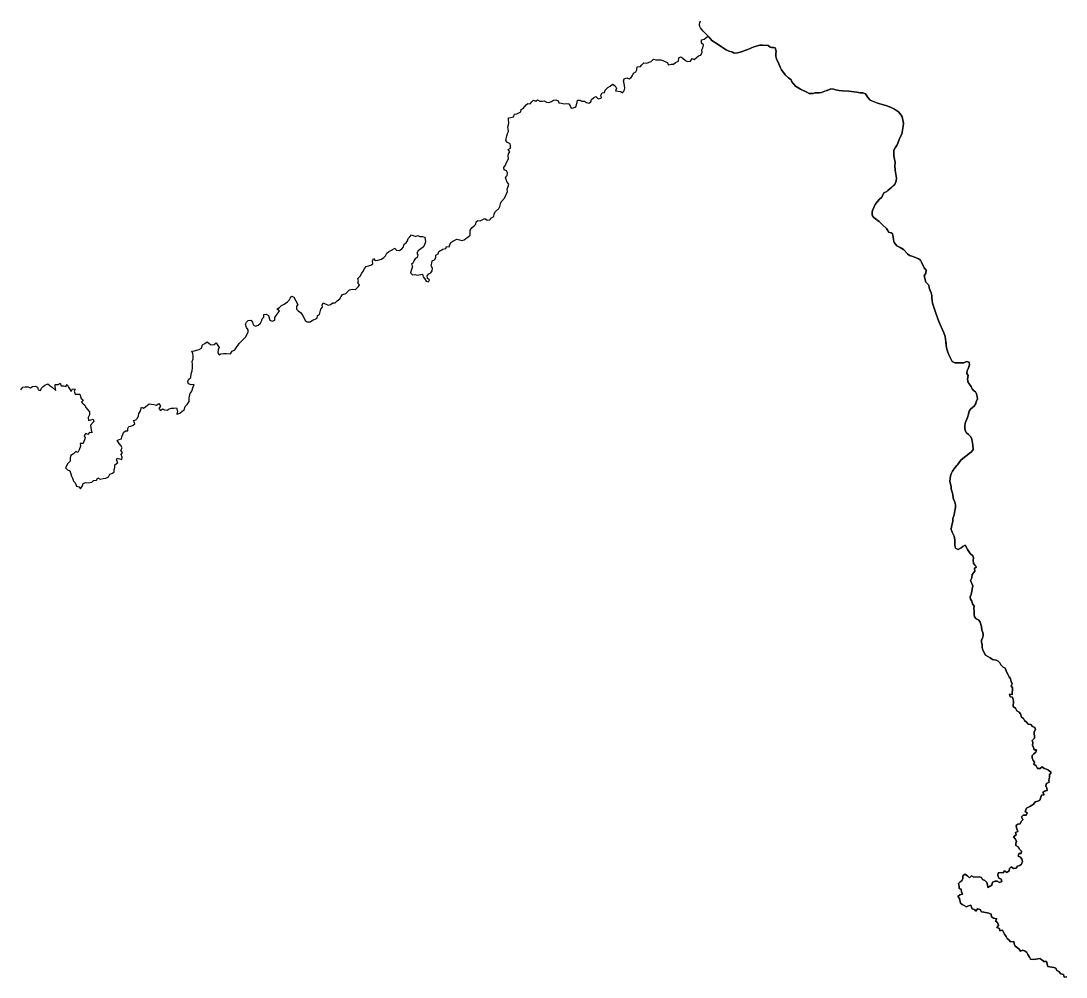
# Model space of a CAD drawing. Extents: x -74 to -34.8, y -33.8 to 5.3.
# Drawn here: x -65.746 to -62.137, y -1.037 to 2.265 of the extents above; entities that cross this region are included whole.
import ezdxf

# ---------------------------------------------------------------- set-up
doc = ezdxf.new("R2010")
doc.units = 0
doc.header["$LTSCALE"] = 2
doc.layers.add('UFEBRASIL', color=7, linetype='Continuous')

msp = doc.modelspace()

# ---------------------------------------------------------------- linework, layer by layer
at = {"layer": 'UFEBRASIL'}
for points in [[(-62.1347, -1.0359), (-62.143, -1.0373), (-62.1455, -1.0284), (-62.155, -1.0262), (-62.1616, -1.0184), (-62.1683, -1.0142), (-62.1719, -1.0059), (-62.1794, -1.004), (-62.2, -1.0004), (-62.2039, -0.9829), (-62.2136, -0.9837), (-62.2208, -0.9779), (-62.2275, -0.9734), (-62.2411, -0.9756), (-62.2505, -0.9762), (-62.2591, -0.9759), (-62.263, -0.9679), (-62.2686, -0.9598), (-62.2722, -0.952), (-62.2786, -0.9473), (-62.2861, -0.944), (-62.2938, -0.9481), (-62.2983, -0.9409), (-62.3047, -0.9359), (-62.3127, -0.9304), (-62.3163, -0.9229), (-62.3172, -0.9142), (-62.3286, -0.9156), (-62.3336, -0.9095), (-62.3402, -0.9042), (-62.3436, -0.8967), (-62.3491, -0.8895), (-62.3566, -0.8751), (-62.365, -0.8773), (-62.3666, -0.8692), (-62.3763, -0.8662), (-62.37, -0.8592), (-62.3736, -0.8487), (-62.3805, -0.8437), (-62.3761, -0.8365), (-62.3869, -0.8337), (-62.3941, -0.829), (-62.3958, -0.8204), (-62.403, -0.817), (-62.4205, -0.8126), (-62.4283, -0.8123), (-62.4333, -0.804), (-62.4427, -0.802), (-62.4483, -0.8101), (-62.4533, -0.804), (-62.4616, -0.8017), (-62.4655, -0.789), (-62.4736, -0.7906), (-62.4808, -0.7951), (-62.4886, -0.7901), (-62.4958, -0.787), (-62.5011, -0.7815), (-62.5044, -0.7656), (-62.5102, -0.759), (-62.5036, -0.7534), (-62.495, -0.7506), (-62.4983, -0.7423), (-62.4988, -0.734), (-62.5061, -0.7309), (-62.5055, -0.7231), (-62.5083, -0.7142), (-62.503, -0.7081), (-62.4955, -0.704), (-62.4933, -0.6965), (-62.493, -0.6876), (-62.4866, -0.6815), (-62.4769, -0.6879), (-62.4697, -0.694), (-62.4638, -0.6881), (-62.4558, -0.692), (-62.4372, -0.6915), (-62.4286, -0.6929), (-62.4255, -0.7001), (-62.4169, -0.7034), (-62.4105, -0.7104), (-62.4083, -0.7184), (-62.4069, -0.7273), (-62.3927, -0.7195), (-62.3905, -0.7095), (-62.3822, -0.7062), (-62.3744, -0.7065), (-62.3672, -0.7101), (-62.3589, -0.707), (-62.3614, -0.6995), (-62.3694, -0.6954), (-62.3727, -0.6865), (-62.3708, -0.6767), (-62.3613, -0.6756), (-62.3538, -0.677), (-62.3489, -0.6706), (-62.3414, -0.6759), (-62.3334, -0.6708), (-62.332, -0.6622), (-62.3267, -0.6564), (-62.3181, -0.6617), (-62.3092, -0.6608), (-62.3042, -0.6542), (-62.2964, -0.6522), (-62.2909, -0.6467), (-62.2875, -0.6383), (-62.2898, -0.6297), (-62.2936, -0.6228), (-62.3017, -0.6192), (-62.3003, -0.6108), (-62.292, -0.6106), (-62.2909, -0.6022), (-62.2981, -0.595), (-62.3025, -0.5872), (-62.3098, -0.5833), (-62.3103, -0.5753), (-62.3084, -0.5675), (-62.3128, -0.5592), (-62.3184, -0.5525), (-62.3095, -0.5464), (-62.3117, -0.5375), (-62.3039, -0.5347), (-62.3075, -0.5222), (-62.3092, -0.5142), (-62.3028, -0.5086), (-62.2948, -0.5078), (-62.2914, -0.4997), (-62.2864, -0.4936), (-62.2884, -0.4887), (-62.2903, -0.4842), (-62.2845, -0.4775), (-62.275, -0.4786), (-62.2709, -0.4705), (-62.2781, -0.4653), (-62.2739, -0.4542), (-62.2597, -0.4467), (-62.2487, -0.4397), (-62.2434, -0.4322), (-62.2342, -0.4297), (-62.2273, -0.4258), (-62.2217, -0.4094), (-62.2128, -0.4083), (-62.2173, -0.3994), (-62.2111, -0.3947), (-62.2023, -0.393), (-62.2031, -0.3844), (-62.2064, -0.3769), (-62.2039, -0.3683), (-62.1953, -0.3643), (-62.1959, -0.3567), (-62.1945, -0.3483), (-62.1939, -0.3386), (-62.1884, -0.3308), (-62.1973, -0.323), (-62.2045, -0.3194), (-62.2128, -0.3164), (-62.2198, -0.3111), (-62.2264, -0.3172), (-62.2359, -0.3172), (-62.2395, -0.308), (-62.2484, -0.3019), (-62.2453, -0.2947), (-62.2509, -0.2889), (-62.2542, -0.2797), (-62.2537, -0.2714), (-62.2481, -0.2661), (-62.2417, -0.2608), (-62.2384, -0.2528), (-62.2427, -0.2525), (-62.247, -0.2522), (-62.2489, -0.2444), (-62.2531, -0.2367), (-62.252, -0.2272), (-62.2534, -0.2197), (-62.2453, -0.2117), (-62.247, -0.19), (-62.242, -0.1817), (-62.245, -0.1747), (-62.2528, -0.1714), (-62.2587, -0.1653), (-62.2681, -0.1639), (-62.2739, -0.1572), (-62.2806, -0.1514), (-62.2842, -0.1447), (-62.2906, -0.1395), (-62.2939, -0.1283), (-62.2989, -0.1222), (-62.3064, -0.1175), (-62.3117, -0.1089), (-62.3197, -0.1025), (-62.3179, -0.0845), (-62.3222, -0.0703), (-62.3303, -0.0689), (-62.3322, -0.0606), (-62.3233, -0.0609), (-62.3219, -0.0381), (-62.3264, -0.0315), (-62.3227, -0.0242), (-62.3268, -0.016), (-62.3283, -0.0076), (-62.3336, -0.0003), (-62.3369, 0.0066), (-62.3413, 0.0144), (-62.3466, 0.0296), (-62.3539, 0.0335), (-62.3616, 0.0407), (-62.365, 0.0477), (-62.3708, 0.0541), (-62.378, 0.0569), (-62.3908, 0.0596), (-62.3986, 0.0652), (-62.415, 0.0744), (-62.4244, 0.0916), (-62.4266, 0.1013), (-62.4269, 0.111), (-62.4288, 0.1185), (-62.4286, 0.1274), (-62.4244, 0.1352), (-62.4233, 0.1447), (-62.4241, 0.1533), (-62.4277, 0.1608), (-62.4286, 0.1735), (-62.4339, 0.188), (-62.4386, 0.1949), (-62.4472, 0.2002), (-62.4527, 0.2074), (-62.4538, 0.2152), (-62.4547, 0.2268), (-62.455, 0.2355), (-62.4544, 0.2436), (-62.4597, 0.2524), (-62.4625, 0.2616), (-62.4666, 0.268), (-62.4683, 0.2758), (-62.4647, 0.2844), (-62.4586, 0.3135), (-62.4669, 0.333), (-62.4625, 0.3422), (-62.4611, 0.3527), (-62.4569, 0.3594), (-62.4519, 0.3652), (-62.453, 0.3735), (-62.4464, 0.3791), (-62.4522, 0.3858), (-62.4561, 0.3924), (-62.458, 0.4019), (-62.4561, 0.4102), (-62.4586, 0.4177), (-62.4677, 0.426), (-62.4769, 0.4399), (-62.4805, 0.4466), (-62.4852, 0.4541), (-62.493, 0.4499), (-62.4989, 0.4449), (-62.5092, 0.4399), (-62.5187, 0.4437), (-62.5206, 0.4535), (-62.5204, 0.4617), (-62.5212, 0.4726), (-62.523, 0.4856), (-62.53, 0.4994), (-62.533, 0.5088), (-62.5327, 0.5191), (-62.5297, 0.5268), (-62.5283, 0.5371), (-62.5277, 0.5466), (-62.5239, 0.5558), (-62.5222, 0.5652), (-62.5213, 0.5752), (-62.5183, 0.5838), (-62.5189, 0.5938), (-62.5214, 0.6035), (-62.5266, 0.6171), (-62.5277, 0.6294), (-62.533, 0.6485), (-62.5341, 0.6563), (-62.5383, 0.6752), (-62.5372, 0.6851), (-62.5355, 0.6938), (-62.5333, 0.7013), (-62.5286, 0.7102), (-62.5211, 0.7213), (-62.514, 0.7295), (-62.5119, 0.7318), (-62.5005, 0.7479), (-62.488, 0.7582), (-62.4788, 0.7657), (-62.4711, 0.7707), (-62.463, 0.7769), (-62.4577, 0.7852), (-62.4586, 0.7997), (-62.4627, 0.8205), (-62.4661, 0.8291), (-62.4741, 0.8369), (-62.4811, 0.8427), (-62.4847, 0.8504), (-62.4861, 0.858), (-62.4861, 0.8665), (-62.4847, 0.876), (-62.4772, 0.8952), (-62.4733, 0.9074), (-62.4711, 0.9171), (-62.4672, 0.9238), (-62.4603, 0.9299), (-62.4536, 0.9346), (-62.4483, 0.9433), (-62.4472, 0.951), (-62.4427, 0.9585), (-62.4436, 0.9682), (-62.4458, 0.9768), (-62.45, 0.9838), (-62.4569, 0.9888), (-62.4616, 0.9949), (-62.4633, 0.9995), (-62.4644, 1.0024), (-62.4747, 1.0163), (-62.4777, 1.0279), (-62.4744, 1.0402), (-62.4791, 1.0479), (-62.4783, 1.0566), (-62.4733, 1.0671), (-62.4705, 1.0774), (-62.4716, 1.0863), (-62.4802, 1.0888), (-62.49, 1.0847), (-62.498, 1.0841), (-62.5211, 1.0838), (-62.5297, 1.0888), (-62.5412, 1.112), (-62.5452, 1.1208), (-62.548, 1.1316), (-62.5505, 1.1444), (-62.553, 1.1665), (-62.5547, 1.175), (-62.5591, 1.1877), (-62.5766, 1.2274), (-62.5869, 1.2555), (-62.5975, 1.2902), (-62.5994, 1.2996), (-62.6002, 1.3077), (-62.6005, 1.3171), (-62.6014, 1.3214), (-62.6022, 1.3258), (-62.6066, 1.3338), (-62.6097, 1.3432), (-62.6108, 1.3526), (-62.6205, 1.3627), (-62.6263, 1.3852), (-62.6205, 1.3944), (-62.6203, 1.4038), (-62.6272, 1.4119), (-62.6355, 1.4318), (-62.64, 1.4382), (-62.6466, 1.4432), (-62.6566, 1.4485), (-62.6691, 1.4527), (-62.6769, 1.4546), (-62.6847, 1.4608), (-62.6986, 1.4754), (-62.7102, 1.483), (-62.7208, 1.4885), (-62.7308, 1.4996), (-62.7327, 1.5088), (-62.7341, 1.521), (-62.7364, 1.5296), (-62.7413, 1.5335), (-62.7498, 1.536), (-62.7522, 1.5413), (-62.7568, 1.5476), (-62.7704, 1.5607), (-62.7818, 1.5725), (-62.7953, 1.5819), (-62.8014, 1.5867), (-62.8053, 1.5913), (-62.8062, 1.5956), (-62.8067, 1.6041), (-62.8052, 1.6106), (-62.7963, 1.6307), (-62.793, 1.6353), (-62.7824, 1.648), (-62.7735, 1.6563), (-62.7659, 1.6713), (-62.7556, 1.6762), (-62.7521, 1.679), (-62.7441, 1.6865), (-62.74, 1.6893), (-62.7335, 1.6951), (-62.7286, 1.7), (-62.7237, 1.7125), (-62.7224, 1.7225), (-62.7265, 1.7496), (-62.7276, 1.765), (-62.7275, 1.7756), (-62.7314, 1.7994), (-62.7318, 1.8056), (-62.7311, 1.8182), (-62.7275, 1.8264), (-62.7205, 1.8372), (-62.7103, 1.8611), (-62.7042, 1.8739), (-62.6993, 1.9013), (-62.6987, 1.912), (-62.7033, 1.9338), (-62.706, 1.9397), (-62.7149, 1.9507), (-62.7223, 1.9561), (-62.7296, 1.9605), (-62.7425, 1.9667), (-62.7593, 1.9731), (-62.7797, 1.9782), (-62.7917, 1.9827), (-62.8132, 1.9917), (-62.8215, 2.0008), (-62.8245, 2.0068), (-62.8289, 2.0133), (-62.8388, 2.0165), (-62.8478, 2.017), (-62.8588, 2.0191), (-62.8869, 2.0224), (-62.9092, 2.0238), (-62.9198, 2.025), (-62.9328, 2.0271), (-62.9388, 2.0297), (-62.9485, 2.031), (-62.9621, 2.0252), (-62.9643, 2.0243), (-62.9808, 2.0178), (-62.9893, 2.017), (-63.0045, 2.0165), (-63.0105, 2.0147), (-63.0238, 2.0147), (-63.0322, 2.0194), (-63.0536, 2.0289), (-63.0709, 2.04), (-63.0773, 2.0461), (-63.0833, 2.0551), (-63.0855, 2.0614), (-63.0947, 2.0682), (-63.1072, 2.0793), (-63.1198, 2.0965), (-63.1241, 2.105), (-63.1282, 2.1169), (-63.1362, 2.1346), (-63.1386, 2.1428), (-63.1387, 2.1526), (-63.1376, 2.1611), (-63.1415, 2.1724), (-63.1463, 2.1733), (-63.1538, 2.173), (-63.1586, 2.1743), (-63.1655, 2.1803), (-63.1833, 2.1811), (-63.1941, 2.1812), (-63.2154, 2.1757), (-63.2361, 2.1666), (-63.2626, 2.1571), (-63.271, 2.1548), (-63.2828, 2.1539), (-63.2891, 2.1567), (-63.3032, 2.1613), (-63.3108, 2.165), (-63.3265, 2.1757), (-63.3376, 2.1841), (-63.3598, 2.1971), (-63.3691, 2.2089), (-63.3721, 2.2119), (-63.3896, 2.2293), (-63.3989, 2.2408), (-63.4012, 2.2456), (-63.4025, 2.2492), (-63.4027, 2.2531), (-63.4014, 2.259), (-63.3987, 2.2658)], [(-65.7458, 0.9907), (-65.7394, 0.9996), (-65.7308, 1.0013), (-65.7216, 1.0016), (-65.7122, 0.9974), (-65.7058, 1.003), (-65.6955, 1.0041), (-65.6886, 0.9996), (-65.6866, 0.9908), (-65.6786, 0.9888), (-65.6747, 0.9968), (-65.6694, 1.0024), (-65.663, 1.0068), (-65.6528, 1.0118), (-65.645, 1.0052), (-65.6378, 1.0004), (-65.625, 0.989), (-65.6269, 1.0013), (-65.6272, 1.0093), (-65.6175, 1.0098), (-65.6103, 1.0142), (-65.6067, 1.0045), (-65.5986, 1.005), (-65.5911, 1.0022), (-65.5856, 1.0089), (-65.5814, 1.0004), (-65.5722, 0.985), (-65.5672, 0.9942), (-65.5578, 0.9933), (-65.5614, 0.9858), (-65.5581, 0.9759), (-65.5497, 0.9755), (-65.5419, 0.9755), (-65.5372, 0.9611), (-65.5309, 0.9561), (-65.5364, 0.9481), (-65.5308, 0.9427), (-65.5245, 0.9375), (-65.522, 0.9294), (-65.5084, 0.9155), (-65.5092, 0.905), (-65.5139, 0.8955), (-65.5123, 0.8853), (-65.5042, 0.8877), (-65.4961, 0.8893), (-65.4936, 0.8821), (-65.5053, 0.8685), (-65.5041, 0.861), (-65.5036, 0.8524), (-65.5003, 0.8424), (-65.5089, 0.8435), (-65.5144, 0.8372), (-65.5214, 0.8401), (-65.5278, 0.8333), (-65.5241, 0.8246), (-65.5311, 0.8052), (-65.5408, 0.8052), (-65.5397, 0.7968), (-65.5441, 0.7833), (-65.5486, 0.7746), (-65.5564, 0.7777), (-65.5641, 0.7702), (-65.5736, 0.7644), (-65.5758, 0.7561), (-65.5758, 0.7447), (-65.5839, 0.7363), (-65.5914, 0.7216), (-65.585, 0.7147), (-65.5764, 0.7116), (-65.573, 0.701), (-65.5711, 0.6927), (-65.5672, 0.6857), (-65.5641, 0.6757), (-65.558, 0.6699), (-65.5536, 0.6583), (-65.5458, 0.6555), (-65.5405, 0.6488), (-65.5336, 0.6591), (-65.5305, 0.668), (-65.5222, 0.6708), (-65.513, 0.6702), (-65.5005, 0.6721), (-65.495, 0.6783), (-65.4847, 0.6788), (-65.4803, 0.6869), (-65.4722, 0.6827), (-65.4619, 0.6846), (-65.4528, 0.6854), (-65.443, 0.6899), (-65.4386, 0.7002), (-65.43, 0.7033), (-65.4236, 0.708), (-65.4233, 0.7157), (-65.4219, 0.7232), (-65.4214, 0.7321), (-65.4105, 0.7396), (-65.4158, 0.7476), (-65.4139, 0.7552), (-65.3975, 0.7499), (-65.3955, 0.7582), (-65.3997, 0.7671), (-65.395, 0.7743), (-65.4003, 0.7816), (-65.3966, 0.7905), (-65.3997, 0.7974), (-65.4066, 0.8052), (-65.413, 0.8157), (-65.4061, 0.8196), (-65.398, 0.8213), (-65.3972, 0.8291), (-65.3941, 0.8369), (-65.3916, 0.8441), (-65.3847, 0.8491), (-65.3769, 0.8494), (-65.3766, 0.8577), (-65.3736, 0.8646), (-65.3661, 0.8657), (-65.3586, 0.8685), (-65.3519, 0.873), (-65.3547, 0.8803), (-65.3564, 0.8846), (-65.3491, 0.8874), (-65.3433, 0.8935), (-65.34, 0.901), (-65.3389, 0.9088), (-65.3339, 0.916), (-65.3314, 0.9235), (-65.3291, 0.9316), (-65.3219, 0.928), (-65.3141, 0.9338), (-65.3028, 0.9422), (-65.2947, 0.9413), (-65.2869, 0.9402), (-65.2775, 0.9382), (-65.27, 0.9433), (-65.2641, 0.9341), (-65.2694, 0.9268), (-65.2636, 0.9196), (-65.2569, 0.9252), (-65.25, 0.9213), (-65.2408, 0.921), (-65.2339, 0.9255), (-65.2261, 0.9274), (-65.2213, 0.9277), (-65.2175, 0.9279), (-65.2089, 0.9288), (-65.2053, 0.9171), (-65.2075, 0.9069), (-65.1972, 0.9108), (-65.1889, 0.9176), (-65.1825, 0.9224), (-65.178, 0.9329), (-65.1714, 0.9402), (-65.165, 0.9505), (-65.1644, 0.9611), (-65.1641, 0.9699), (-65.1616, 0.9785), (-65.155, 0.9868), (-65.1506, 1.0015), (-65.1473, 1.0093), (-65.1577, 1.0086), (-65.1669, 1.0113), (-65.1695, 1.0185), (-65.1671, 1.027), (-65.159, 1.0334), (-65.1581, 1.0462), (-65.154, 1.0564), (-65.1532, 1.0686), (-65.1529, 1.0795), (-65.1542, 1.0885), (-65.1512, 1.098), (-65.1504, 1.1073), (-65.1515, 1.1165), (-65.1551, 1.125), (-65.1463, 1.1259), (-65.1389, 1.1275), (-65.1299, 1.1307), (-65.1225, 1.1351), (-65.1191, 1.1464), (-65.1108, 1.1507), (-65.1031, 1.1567), (-65.0952, 1.1513), (-65.0882, 1.146), (-65.0787, 1.1475), (-65.0712, 1.1534), (-65.0661, 1.1446), (-65.0609, 1.1377), (-65.0649, 1.1287), (-65.0661, 1.1191), (-65.0613, 1.1117), (-65.0546, 1.1155), (-65.0458, 1.1169), (-65.0361, 1.1164), (-65.0222, 1.1149), (-65.0164, 1.1244), (-65.0067, 1.1289), (-64.9916, 1.1505), (-64.9789, 1.1638), (-64.9703, 1.1729), (-64.9608, 1.1897), (-64.9614, 1.1983), (-64.9664, 1.206), (-64.9697, 1.2172), (-64.9664, 1.2247), (-64.9608, 1.2302), (-64.9516, 1.2315), (-64.9458, 1.2252), (-64.9436, 1.2157), (-64.9352, 1.2113), (-64.9264, 1.2147), (-64.9189, 1.2216), (-64.9144, 1.228), (-64.9122, 1.236), (-64.9066, 1.2416), (-64.9072, 1.2513), (-64.8983, 1.2526), (-64.8911, 1.2482), (-64.888, 1.2394), (-64.8866, 1.2319), (-64.8786, 1.2285), (-64.8686, 1.2319), (-64.8689, 1.241), (-64.8639, 1.2474), (-64.8575, 1.2571), (-64.8528, 1.2635), (-64.8616, 1.2693), (-64.8528, 1.2757), (-64.8458, 1.2827), (-64.8366, 1.2863), (-64.8251, 1.2951), (-64.8194, 1.3005), (-64.8158, 1.3071), (-64.8105, 1.3144), (-64.8033, 1.3105), (-64.7891, 1.2857), (-64.7944, 1.2797), (-64.7936, 1.2694), (-64.788, 1.264), (-64.7805, 1.2582), (-64.7728, 1.2474), (-64.7639, 1.2308), (-64.7575, 1.2263), (-64.7466, 1.2254), (-64.7386, 1.2316), (-64.7291, 1.2346), (-64.7225, 1.2385), (-64.7214, 1.2472), (-64.7144, 1.2511), (-64.7122, 1.2607), (-64.7097, 1.2693), (-64.7044, 1.276), (-64.7053, 1.2838), (-64.7019, 1.2913), (-64.6847, 1.2838), (-64.6766, 1.2854), (-64.6686, 1.2919), (-64.6602, 1.2913), (-64.6541, 1.2988), (-64.6447, 1.3049), (-64.64, 1.3132), (-64.635, 1.3202), (-64.6241, 1.3241), (-64.6166, 1.3302), (-64.6114, 1.3358), (-64.6022, 1.3382), (-64.5908, 1.3374), (-64.5805, 1.3474), (-64.5761, 1.3541), (-64.5822, 1.359), (-64.58, 1.3674), (-64.5827, 1.3755), (-64.5739, 1.3835), (-64.5689, 1.394), (-64.563, 1.4021), (-64.5591, 1.4099), (-64.5533, 1.4168), (-64.5452, 1.4188), (-64.5369, 1.4216), (-64.5305, 1.426), (-64.5314, 1.4352), (-64.528, 1.4441), (-64.5219, 1.4377), (-64.5127, 1.4388), (-64.5005, 1.4427), (-64.493, 1.4483), (-64.4872, 1.4535), (-64.4825, 1.4624), (-64.4766, 1.468), (-64.4689, 1.4716), (-64.4536, 1.4802), (-64.4494, 1.4733), (-64.4386, 1.4718), (-64.4308, 1.4774), (-64.4247, 1.4852), (-64.4219, 1.4935), (-64.415, 1.4985), (-64.4108, 1.506), (-64.4091, 1.5138), (-64.4022, 1.5196), (-64.3975, 1.5268), (-64.3836, 1.5204), (-64.375, 1.5238), (-64.368, 1.5202), (-64.3589, 1.5204), (-64.3514, 1.5183), (-64.3489, 1.5021), (-64.3516, 1.4916), (-64.3572, 1.4838), (-64.365, 1.4783), (-64.3736, 1.471), (-64.3789, 1.4635), (-64.3747, 1.4566), (-64.3775, 1.4482), (-64.3839, 1.4433), (-64.3886, 1.4368), (-64.3914, 1.4296), (-64.3975, 1.4244), (-64.3936, 1.4177), (-64.3953, 1.4096), (-64.3983, 1.4027), (-64.4, 1.3949), (-64.3936, 1.3885), (-64.3852, 1.3894), (-64.3775, 1.3866), (-64.3594, 1.3899), (-64.3569, 1.3813), (-64.3527, 1.3749), (-64.3458, 1.3661), (-64.338, 1.3635), (-64.3352, 1.3708), (-64.3419, 1.3755), (-64.3427, 1.3843), (-64.3375, 1.3916), (-64.3297, 1.3949), (-64.3261, 1.4019), (-64.325, 1.4107), (-64.3291, 1.4193), (-64.3272, 1.4279), (-64.3261, 1.436), (-64.318, 1.4401), (-64.313, 1.4479), (-64.313, 1.4563), (-64.3044, 1.4605), (-64.3022, 1.4683), (-64.2883, 1.4763), (-64.2789, 1.4785), (-64.2758, 1.4855), (-64.2675, 1.4847), (-64.2652, 1.4921), (-64.2616, 1.4999), (-64.2541, 1.5038), (-64.2475, 1.5082), (-64.2402, 1.5113), (-64.2311, 1.5094), (-64.2233, 1.5071), (-64.2155, 1.5085), (-64.2091, 1.5138), (-64.2061, 1.5158), (-64.2025, 1.5183), (-64.195, 1.5249), (-64.195, 1.5341), (-64.1939, 1.5427), (-64.1872, 1.5518), (-64.1808, 1.5568), (-64.175, 1.563), (-64.1739, 1.571), (-64.1677, 1.576), (-64.16, 1.5744), (-64.153, 1.5785), (-64.1441, 1.5824), (-64.1355, 1.5768), (-64.1261, 1.5777), (-64.124, 1.5804), (-64.1205, 1.5849), (-64.1122, 1.5893), (-64.1111, 1.5988), (-64.1075, 1.6071), (-64.0952, 1.6171), (-64.0922, 1.6246), (-64.09, 1.6329), (-64.0875, 1.6402), (-64.0755, 1.6527), (-64.0652, 1.676), (-64.0666, 1.6838), (-64.0633, 1.6929), (-64.0614, 1.7016), (-64.0669, 1.7079), (-64.0702, 1.7172), (-64.0722, 1.7258), (-64.0664, 1.7307), (-64.0652, 1.7399), (-64.0689, 1.7476), (-64.0766, 1.7513), (-64.078, 1.759), (-64.073, 1.7663), (-64.0703, 1.7735), (-64.0661, 1.7813), (-64.0625, 1.7896), (-64.063, 1.7974), (-64.0619, 1.8055), (-64.058, 1.813), (-64.0627, 1.8207), (-64.0553, 1.8255), (-64.0547, 1.8335), (-64.0561, 1.841), (-64.0652, 1.8446), (-64.0711, 1.8524), (-64.0678, 1.8685), (-64.0652, 1.8757), (-64.0619, 1.8827), (-64.0636, 1.8908), (-64.0641, 1.8985), (-64.0616, 1.9058), (-64.0605, 1.9138), (-64.0619, 1.9224), (-64.0619, 1.9307), (-64.0536, 1.931), (-64.0452, 1.9341), (-64.0416, 1.9427), (-64.0336, 1.9438), (-64.0191, 1.9513), (-64.018, 1.9588), (-64.0114, 1.9624), (-64.0016, 1.9749), (-63.9955, 1.9799), (-63.9875, 1.9791), (-63.9814, 1.9858), (-63.9755, 1.9913), (-63.9677, 1.9882), (-63.9614, 1.9924), (-63.9541, 1.9882), (-63.9461, 1.988), (-63.9386, 1.9893), (-63.9314, 1.9846), (-63.9227, 1.9829), (-63.9141, 1.9863), (-63.9066, 1.9915), (-63.8986, 1.9924), (-63.8908, 1.9894), (-63.8878, 1.9824), (-63.8789, 1.9813), (-63.8694, 1.9788), (-63.8616, 1.9799), (-63.8541, 1.9785), (-63.8494, 1.9716), (-63.8461, 1.9641), (-63.8372, 1.9651), (-63.8297, 1.9682), (-63.8247, 1.9832), (-63.8239, 1.991), (-63.8158, 1.991), (-63.8083, 1.9882), (-63.8, 1.9874), (-63.7933, 1.9833), (-63.785, 1.9815), (-63.7775, 1.9852), (-63.775, 1.9932), (-63.7689, 1.9996), (-63.7602, 2.0041), (-63.7519, 1.996), (-63.7431, 1.9988), (-63.7405, 1.9997), (-63.7427, 2.0085), (-63.7391, 2.0163), (-63.7311, 2.0179), (-63.7283, 2.0263), (-63.7189, 2.0352), (-63.7114, 2.0402), (-63.7033, 2.0463), (-63.6939, 2.041), (-63.6886, 2.0315), (-63.6922, 2.0232), (-63.675, 2.0213), (-63.668, 2.0169), (-63.6622, 2.0235), (-63.6608, 2.0333), (-63.6631, 2.0486), (-63.665, 2.0574), (-63.6622, 2.0655), (-63.6539, 2.068), (-63.645, 2.0649), (-63.6381, 2.0693), (-63.6336, 2.0761), (-63.6305, 2.0847), (-63.6227, 2.0891), (-63.6186, 2.0963), (-63.6175, 2.1066), (-63.6066, 2.1074), (-63.6019, 2.1138), (-63.5944, 2.1202), (-63.5855, 2.1196), (-63.5689, 2.1247), (-63.5619, 2.1324), (-63.5539, 2.131), (-63.5451, 2.1305), (-63.5364, 2.131), (-63.5286, 2.1282), (-63.5144, 2.121), (-63.5094, 2.1136), (-63.5005, 2.1155), (-63.4925, 2.1155), (-63.4855, 2.1213), (-63.4755, 2.1266), (-63.4744, 2.1379), (-63.4666, 2.141), (-63.4602, 2.1366), (-63.4514, 2.1285), (-63.4441, 2.1252), (-63.4341, 2.1263), (-63.4277, 2.1352), (-63.4211, 2.1313), (-63.4141, 2.1379), (-63.4058, 2.1444), (-63.3977, 2.1469), (-63.3939, 2.1568), (-63.3944, 2.1657), (-63.3908, 2.1724), (-63.3889, 2.183), (-63.3952, 2.1885), (-63.3952, 2.1996), (-63.3869, 2.2022), (-63.3721, 2.2119), (-63.3691, 2.2089), (-63.3598, 2.1971), (-63.3376, 2.1841), (-63.3265, 2.1757), (-63.3108, 2.165), (-63.3032, 2.1613), (-63.2891, 2.1567), (-63.2828, 2.1539), (-63.2764, 2.1544), (-63.271, 2.1548), (-63.2626, 2.1571), (-63.2361, 2.1666), (-63.2154, 2.1757), (-63.1941, 2.1812), (-63.1833, 2.1811), (-63.1655, 2.1803), (-63.1586, 2.1743), (-63.1538, 2.173), (-63.1463, 2.1733), (-63.1415, 2.1724), (-63.1376, 2.1611), (-63.1387, 2.1526), (-63.1386, 2.1428), (-63.1362, 2.1346), (-63.1282, 2.1169), (-63.1241, 2.105), (-63.1198, 2.0965), (-63.1072, 2.0793), (-63.0947, 2.0682), (-63.0855, 2.0614), (-63.0833, 2.0551), (-63.0773, 2.0461), (-63.0709, 2.04), (-63.0536, 2.0289), (-63.0322, 2.0194), (-63.0238, 2.0147), (-63.0105, 2.0147), (-63.0045, 2.0165), (-62.9893, 2.017), (-62.9808, 2.0178), (-62.9643, 2.0243), (-62.9621, 2.0252), (-62.9485, 2.031), (-62.9388, 2.0297), (-62.9328, 2.0271), (-62.9198, 2.025), (-62.9092, 2.0238), (-62.8869, 2.0224), (-62.8588, 2.0191), (-62.8478, 2.017), (-62.8388, 2.0165), (-62.8289, 2.0133), (-62.8245, 2.0068), (-62.8215, 2.0008), (-62.8132, 1.9917), (-62.7905, 1.9822), (-62.7797, 1.9782), (-62.7593, 1.9731), (-62.7425, 1.9667), (-62.7296, 1.9605), (-62.7223, 1.9561), (-62.7149, 1.9507), (-62.706, 1.9397), (-62.7033, 1.9338), (-62.6987, 1.912), (-62.6993, 1.9013), (-62.7042, 1.8739), (-62.7103, 1.8611), (-62.7205, 1.8372), (-62.7275, 1.8264), (-62.7311, 1.8182), (-62.7318, 1.8056), (-62.7314, 1.7994), (-62.7275, 1.7756), (-62.7276, 1.765), (-62.7265, 1.7496), (-62.7224, 1.7225), (-62.7237, 1.7124), (-62.7286, 1.7), (-62.7335, 1.6951), (-62.74, 1.6893), (-62.7441, 1.6865), (-62.7521, 1.679), (-62.7561, 1.6758), (-62.7659, 1.6713), (-62.7735, 1.6563), (-62.7824, 1.648), (-62.793, 1.6353), (-62.7963, 1.6307), (-62.8052, 1.6106), (-62.8067, 1.6041), (-62.8062, 1.5955), (-62.8053, 1.5913), (-62.8014, 1.5867), (-62.7953, 1.5819), (-62.7818, 1.5725), (-62.7704, 1.5607), (-62.7568, 1.5476), (-62.7522, 1.5413), (-62.7498, 1.536), (-62.7413, 1.5335), (-62.7396, 1.5321), (-62.738, 1.5309), (-62.7363, 1.5296), (-62.7341, 1.521), (-62.7327, 1.5088), (-62.7308, 1.4996), (-62.7208, 1.4885), (-62.7102, 1.483), (-62.6986, 1.4754), (-62.6847, 1.4608), (-62.6769, 1.4546), (-62.6691, 1.4527), (-62.6566, 1.4485), (-62.6466, 1.4432), (-62.64, 1.4382), (-62.6355, 1.4318), (-62.6272, 1.4118), (-62.6203, 1.4038), (-62.6205, 1.3944), (-62.6263, 1.3852), (-62.6205, 1.3627), (-62.6108, 1.3526), (-62.6097, 1.3432), (-62.6066, 1.3338), (-62.6022, 1.3258), (-62.6014, 1.3214), (-62.6005, 1.3171), (-62.6002, 1.3077), (-62.5994, 1.2996), (-62.5975, 1.2902), (-62.5869, 1.2555), (-62.5766, 1.2273), (-62.5591, 1.1877), (-62.5547, 1.1749), (-62.5528, 1.1648), (-62.5511, 1.1494), (-62.5505, 1.1444), (-62.548, 1.1316), (-62.5452, 1.1208), (-62.5412, 1.112), (-62.5297, 1.0888), (-62.5211, 1.0838), (-62.498, 1.0841), (-62.49, 1.0847), (-62.4802, 1.0888), (-62.4716, 1.0863), (-62.4705, 1.0774), (-62.4733, 1.0671), (-62.4783, 1.0566), (-62.4791, 1.0479), (-62.4744, 1.0402), (-62.4777, 1.0279), (-62.4747, 1.0163), (-62.4644, 1.0024), (-62.463, 0.9987), (-62.4616, 0.9949), (-62.4569, 0.9888), (-62.45, 0.9838), (-62.4458, 0.9768), (-62.4436, 0.9682), (-62.4427, 0.9585), (-62.4472, 0.951), (-62.4483, 0.9432), (-62.4536, 0.9346), (-62.4603, 0.9299), (-62.4672, 0.9238), (-62.4711, 0.9171), (-62.4733, 0.9074), (-62.4772, 0.8952), (-62.4847, 0.876), (-62.4861, 0.8665), (-62.4861, 0.858), (-62.4847, 0.8504), (-62.4811, 0.8427), (-62.4741, 0.8369), (-62.4661, 0.8291), (-62.4627, 0.8205), (-62.4586, 0.7997), (-62.4577, 0.7852), (-62.463, 0.7769), (-62.4711, 0.7707), (-62.4788, 0.7657), (-62.488, 0.7582), (-62.5005, 0.7479), (-62.5119, 0.7318), (-62.514, 0.7294), (-62.5211, 0.7213), (-62.5286, 0.7102), (-62.5333, 0.7013), (-62.5355, 0.6938), (-62.5372, 0.6851), (-62.5383, 0.6752), (-62.5341, 0.6563), (-62.533, 0.6485), (-62.5277, 0.6294), (-62.5266, 0.6171), (-62.5214, 0.6035), (-62.5188, 0.5938), (-62.5183, 0.5838), (-62.5213, 0.5752), (-62.5222, 0.5651), (-62.5239, 0.5558), (-62.5277, 0.5465), (-62.5283, 0.5371), (-62.5297, 0.5268), (-62.5327, 0.5191), (-62.533, 0.5088), (-62.53, 0.4994), (-62.523, 0.4856), (-62.5212, 0.4726), (-62.5204, 0.4617), (-62.5206, 0.4535), (-62.5187, 0.4437), (-62.5092, 0.4399), (-62.4989, 0.4449), (-62.493, 0.4499), (-62.4852, 0.4541), (-62.4805, 0.4466), (-62.4769, 0.4399), (-62.4677, 0.426), (-62.4586, 0.4177), (-62.4561, 0.4102), (-62.458, 0.4019), (-62.4561, 0.3924), (-62.4522, 0.3858), (-62.4464, 0.3791), (-62.453, 0.3735), (-62.4519, 0.3652), (-62.4569, 0.3594), (-62.4611, 0.3527), (-62.4625, 0.3422), (-62.4669, 0.333), (-62.4586, 0.3135), (-62.4647, 0.2843), (-62.4683, 0.2758), (-62.4666, 0.268), (-62.4625, 0.2616), (-62.4597, 0.2524), (-62.4544, 0.2436), (-62.455, 0.2355), (-62.4547, 0.2268), (-62.4538, 0.2152), (-62.4527, 0.2074), (-62.4472, 0.2002), (-62.4386, 0.1949), (-62.4339, 0.188), (-62.4286, 0.1735), (-62.4277, 0.1608), (-62.4241, 0.1533), (-62.4233, 0.1447), (-62.4244, 0.1352), (-62.4286, 0.1274), (-62.4288, 0.1185), (-62.4269, 0.111), (-62.4266, 0.1013), (-62.4244, 0.0916), (-62.415, 0.0744), (-62.3986, 0.0652), (-62.3908, 0.0596), (-62.378, 0.0569), (-62.3708, 0.0541), (-62.365, 0.0477), (-62.3616, 0.0407), (-62.3539, 0.0335), (-62.3466, 0.0296), (-62.3413, 0.0144), (-62.3369, 0.0066), (-62.3336, -0.0004), (-62.3283, -0.0076), (-62.3268, -0.0161), (-62.3227, -0.0242), (-62.3264, -0.0315), (-62.3219, -0.0381), (-62.3233, -0.062), (-62.3322, -0.0606), (-62.3303, -0.0689), (-62.3222, -0.0703), (-62.3179, -0.0845), (-62.3197, -0.1025), (-62.3117, -0.1089), (-62.3064, -0.1175), (-62.2989, -0.1222), (-62.2939, -0.1283), (-62.2906, -0.1395), (-62.2842, -0.1447), (-62.2806, -0.1514), (-62.2739, -0.1572), (-62.2681, -0.1639), (-62.2587, -0.1653), (-62.2528, -0.1714), (-62.245, -0.1747), (-62.242, -0.1817), (-62.247, -0.19), (-62.2453, -0.2117), (-62.2534, -0.2197), (-62.252, -0.2272), (-62.2531, -0.2367), (-62.2489, -0.2444), (-62.247, -0.2522), (-62.2427, -0.2525), (-62.2384, -0.2528), (-62.2417, -0.2608), (-62.2481, -0.2661), (-62.2537, -0.2714), (-62.2542, -0.2797), (-62.2509, -0.2889), (-62.2453, -0.2947), (-62.2484, -0.3019), (-62.2395, -0.308), (-62.2359, -0.3172), (-62.2264, -0.3172), (-62.2198, -0.3111), (-62.2128, -0.3164), (-62.2045, -0.3194), (-62.1973, -0.323), (-62.1884, -0.3308), (-62.1939, -0.3386), (-62.1945, -0.3483), (-62.1959, -0.3567), (-62.1953, -0.3644), (-62.2039, -0.3683), (-62.2064, -0.3769), (-62.2031, -0.3844), (-62.2023, -0.393), (-62.2111, -0.3947), (-62.2173, -0.3994), (-62.2128, -0.4083), (-62.2217, -0.4094), (-62.2273, -0.4258), (-62.2342, -0.4297), (-62.2434, -0.4322), (-62.2487, -0.4397), (-62.2597, -0.4467), (-62.2739, -0.4542), (-62.2781, -0.4653), (-62.2709, -0.4705), (-62.275, -0.4786), (-62.2845, -0.4775), (-62.2903, -0.4842), (-62.2884, -0.4887), (-62.2864, -0.4936), (-62.2914, -0.4997), (-62.2948, -0.5078), (-62.3028, -0.5086), (-62.3092, -0.5142), (-62.3075, -0.5222), (-62.3039, -0.5347), (-62.3117, -0.5375), (-62.3095, -0.5464), (-62.3184, -0.5525), (-62.3128, -0.5592), (-62.3084, -0.5675), (-62.3103, -0.5753), (-62.3098, -0.5833), (-62.3025, -0.5872), (-62.2981, -0.595), (-62.2909, -0.6022), (-62.292, -0.6106), (-62.3003, -0.6108), (-62.3017, -0.6192), (-62.2936, -0.6228), (-62.2898, -0.6297), (-62.2875, -0.6383), (-62.2909, -0.6467), (-62.2964, -0.6522), (-62.3042, -0.6542), (-62.3092, -0.6608), (-62.3181, -0.6617), (-62.3267, -0.6564), (-62.332, -0.6622), (-62.3334, -0.6708), (-62.3414, -0.6759), (-62.3489, -0.6706), (-62.3538, -0.677), (-62.3613, -0.6756), (-62.3708, -0.6767), (-62.3727, -0.6865), (-62.3694, -0.6954), (-62.3614, -0.6995), (-62.3589, -0.707), (-62.3672, -0.7101), (-62.3744, -0.7065), (-62.3822, -0.7062), (-62.3905, -0.7095), (-62.3927, -0.7195), (-62.4069, -0.7273), (-62.4083, -0.7184), (-62.4105, -0.7104), (-62.4169, -0.7034), (-62.4255, -0.7001), (-62.4286, -0.6929), (-62.4372, -0.6915), (-62.4558, -0.692), (-62.4638, -0.6881), (-62.4697, -0.694), (-62.4769, -0.6879), (-62.4866, -0.6815), (-62.493, -0.6876), (-62.4933, -0.6965), (-62.497, -0.7048), (-62.503, -0.7081), (-62.5083, -0.7142), (-62.5055, -0.7231), (-62.5061, -0.7309), (-62.4988, -0.734), (-62.4983, -0.7423), (-62.495, -0.7506), (-62.5036, -0.7534), (-62.5102, -0.759), (-62.5044, -0.7656), (-62.5011, -0.7815), (-62.4958, -0.787), (-62.4886, -0.7901), (-62.4808, -0.7951), (-62.4736, -0.7906), (-62.4655, -0.789), (-62.4616, -0.8017), (-62.4533, -0.804), (-62.4483, -0.8101), (-62.4427, -0.802), (-62.4333, -0.804), (-62.4283, -0.8123), (-62.4205, -0.8126), (-62.403, -0.817), (-62.3958, -0.8204), (-62.3941, -0.829), (-62.3869, -0.8337), (-62.3761, -0.8365), (-62.3805, -0.8437), (-62.3736, -0.8487), (-62.37, -0.8592), (-62.3763, -0.8662), (-62.3666, -0.8692), (-62.365, -0.8773), (-62.3566, -0.8751), (-62.3491, -0.8895), (-62.3436, -0.8967), (-62.3402, -0.9042), (-62.3336, -0.9095), (-62.3286, -0.9156), (-62.3172, -0.9142), (-62.3163, -0.9229), (-62.3127, -0.9304), (-62.3047, -0.9359), (-62.2983, -0.9409), (-62.2938, -0.9481), (-62.2861, -0.944), (-62.2786, -0.9473), (-62.2722, -0.952), (-62.2686, -0.9598), (-62.263, -0.9679), (-62.2591, -0.9759), (-62.2505, -0.9762), (-62.2411, -0.9756), (-62.2274, -0.9735), (-62.2208, -0.9779), (-62.2135, -0.9837), (-62.2039, -0.9829), (-62.2, -1.0004), (-62.1794, -1.004), (-62.1719, -1.0059), (-62.1683, -1.0142), (-62.1616, -1.0184), (-62.155, -1.0262), (-62.1455, -1.0284), (-62.143, -1.0373), (-62.1347, -1.0359)]]:
    msp.add_lwpolyline(points, dxfattribs=at)

doc.saveas('drawing.dxf')
